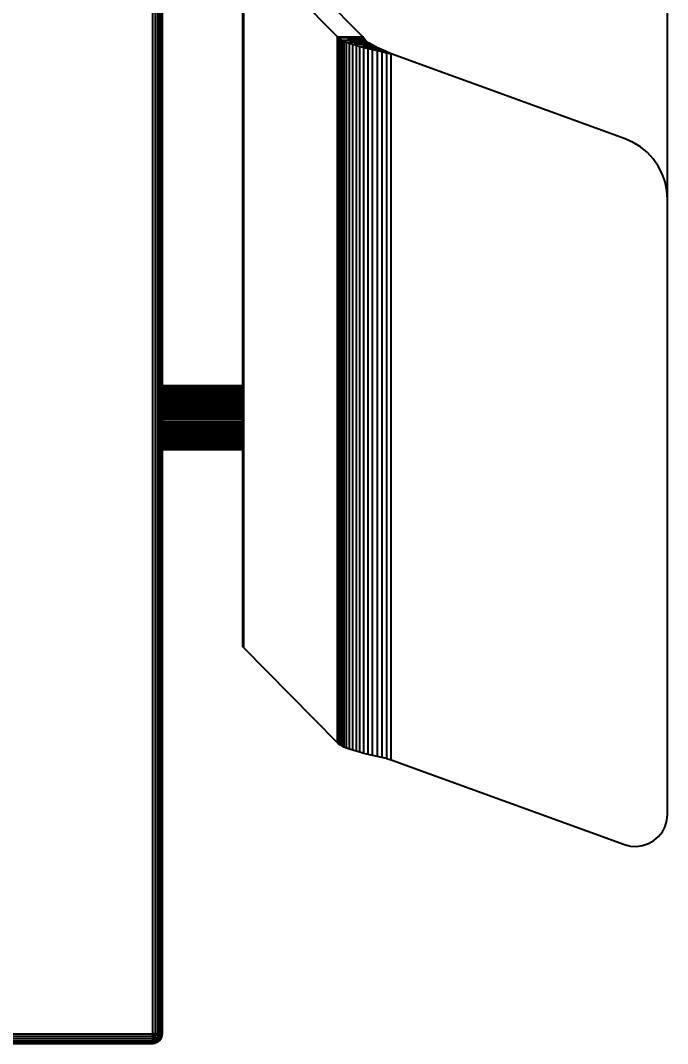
# Model space of a CAD drawing. Header units: millimetres. Extents: x 1918 to 7324, y -1954 to 2054.
# Drawn here: x 4032.5 to 4239.1, y 893.9 to 1220.8 of the extents above; entities that cross this region are included whole.
import ezdxf

# ---------------------------------------------------------------- set-up
doc = ezdxf.new("R2010")
doc.units = ezdxf.units.MM
doc.layers.add('DIMS', color=7, linetype='Continuous')
doc.dimstyles.new('ISO-25', dxfattribs={"dimtxt": 2.5, "dimasz": 2.5, "dimexe": 1.25, "dimexo": 0.625, "dimtad": 1, "dimtxsty": 'Standard', "dimcen": 2.5, "dimadec": 0, "dimazin": 0, "dimtfac": 1, "dimtmove": 0, "dimatfit": 3, "dimfxl": 1, "dimarcsym": 0})

# ---------------------------------------------------------------- blocks, each defined once
blk = doc.blocks.new('*D8')
at = {"layer": 'Defpoints', "color": 0, "transparency": 16777216}
for p in [(4239.12, 1611.9), (3516.41, 1163.74), (4239.12, 1163.74)]:
    blk.add_point(p, dxfattribs=at)
at = {"layer": 'DIMS', "color": 0, "lineweight": -2, "transparency": 16777216}
for p, q in [((3516.41, 1164.24), (3516.41, 1612.4)), ((4239.12, 1164.24), (4239.12, 1612.4)), ((3556.41, 1611.9), (3810.12, 1611.9)), ((4199.12, 1611.9), (3923.46, 1611.9))]:
    blk.add_line(p, q, dxfattribs=at)
at = {"layer": 'DIMS', "color": 0, "transparency": 16777216}
for points in [[(3556.41, 1618.56), (3556.41, 1605.23), (3516.41, 1611.9)], [(4199.12, 1618.56), (4199.12, 1605.23), (4239.12, 1611.9)]]:
    blk.add_solid(points, dxfattribs=at)
at = {"layer": 'DIMS', "color": 0, "transparency": 16777216, "insert": (3866.79, 1611.9), "char_height": 55, "attachment_point": 5}
blk.add_mtext('81', dxfattribs=at)

msp = doc.modelspace()

# ---------------------------------------------------------------- linework, layer by layer
for p, q in [((4074.69, 896.93), (4074.69, 1290.78)), ((4075.49, 1290.78), (4075.49, 896.93)), ((4076.23, 1290.78), (4076.23, 896.93)), ((4076.87, 896.93), (4076.87, 1290.78)), ((4077.35, 1290.78), (4077.35, 896.93)), ((4077.66, 896.93), (4077.66, 1290.78)), ((4103.67, 1246.12), (4133.72, 1215.61)), ((4103.47, 1100.01), (4103.47, 1236.38)), ((4103.67, 1236.38), (4103.67, 1100.01)), ((4141.8, 1215.61), (4124.27, 1233.41)), ((4077.77, 1104.09), (4077.77, 1232.32)), ((4103.41, 1232.32), (4103.41, 1104.09)), ((4133.72, 1215.61), (4141.8, 1215.61)), ((4133.72, 1215.61), (4134.05, 1215.27)), ((4133.72, 998.18), (4133.72, 1215.61)), ((4134.05, 1215.27), (4141.8, 1215.61)), ((4134.05, 1215.27), (4134.5, 1214.94)), ((4142.21, 1214.94), (4134.05, 1215.27)), ((4134.05, 1215.27), (4134.05, 997.84)), ((4134.5, 1214.94), (4135.09, 1214.6)), ((4134.5, 1214.94), (4134.5, 989.3)), ((4135.09, 1214.6), (4142.21, 1214.94)), ((4142.89, 1214.26), (4135.09, 1214.6)), ((4135.09, 1214.6), (4135.79, 1214.26)), ((4135.09, 1214.6), (4135.09, 988.96)), ((4135.79, 1214.26), (4136.61, 1213.92)), ((4135.79, 1214.26), (4135.79, 988.62)), ((4136.61, 1213.92), (4142.89, 1214.26)), ((4143.82, 1213.59), (4136.61, 1213.92)), ((4136.61, 1213.92), (4137.53, 1213.59)), ((4136.61, 988.28), (4136.61, 1213.92)), ((4137.53, 1213.59), (4138.56, 1213.25)), ((4137.53, 987.95), (4137.53, 1213.59)), ((4138.56, 1213.25), (4143.82, 1213.59)), ((4144.95, 1212.91), (4138.56, 1213.25)), ((4138.56, 1213.25), (4139.68, 1212.91)), ((4138.56, 987.61), (4138.56, 1213.25)), ((4142.21, 1214.94), (4141.8, 1215.61)), ((4142.89, 1214.26), (4142.21, 1214.94)), ((4143.82, 1213.59), (4142.89, 1214.26)), ((4144.95, 1212.91), (4143.82, 1213.59)), ((4139.68, 1212.91), (4140.89, 1212.57)), ((4139.68, 1212.91), (4139.68, 987.27)), ((4140.89, 1212.57), (4144.95, 1212.91)), ((4146.27, 1212.24), (4140.89, 1212.57)), ((4140.89, 1212.57), (4142.17, 1212.24)), ((4140.89, 986.93), (4140.89, 1212.57)), ((4142.17, 1212.24), (4143.52, 1211.9)), ((4142.17, 986.6), (4142.17, 1212.24)), ((4143.52, 1211.9), (4146.27, 1212.24)), ((4147.73, 1211.56), (4143.52, 1211.9)), ((4143.52, 1211.9), (4144.92, 1211.56)), ((4143.52, 986.26), (4143.52, 1211.9)), ((4144.92, 1211.56), (4146.38, 1211.23)), ((4144.92, 985.92), (4144.92, 1211.56)), ((4146.27, 1212.24), (4144.95, 1212.91)), ((4147.73, 1211.56), (4146.27, 1212.24)), ((4146.38, 1211.23), (4146.37, 985.58)), ((4146.38, 1211.23), (4147.73, 1211.56)), ((4149.29, 1210.89), (4146.38, 1211.23)), ((4146.38, 1211.23), (4147.86, 1210.89)), ((4149.29, 1210.89), (4147.73, 1211.56)), ((4147.86, 1210.89), (4149.37, 1210.55)), ((4147.86, 1210.89), (4147.86, 985.25)), ((4149.37, 1210.55), (4149.29, 1210.89)), ((4150.89, 1210.21), (4149.29, 1210.89)), ((4149.37, 1210.55), (4150.89, 1210.21)), ((4149.37, 1210.55), (4149.37, 984.91)), ((4150.89, 984.57), (4150.89, 1210.21)), ((4225.62, 1183.01), (4150.89, 1210.21)), ((4228.17, 1181.88), (4225.62, 1183.01)), ((4230.54, 1180.42), (4228.17, 1181.88)), ((4232.69, 1178.66), (4230.54, 1180.42)), ((4234.58, 1176.61), (4232.69, 1178.66)), ((4236.17, 1174.33), (4234.58, 1176.61)), ((4237.44, 1171.86), (4236.17, 1174.33)), ((4238.37, 1169.24), (4237.44, 1171.86)), ((4238.93, 1166.51), (4238.37, 1169.24)), ((4239.12, 1163.74), (4238.93, 1166.51)), ((4239.12, 967.11), (4239.12, 1163.74)), ((4077.77, 1104.04), (4077.77, 1104.09)), ((4077.77, 1104.09), (4103.41, 1104.09)), ((4077.77, 1103.95), (4077.77, 1104.04)), ((4103.41, 1104.04), (4077.77, 1104.04)), ((4077.77, 1103.95), (4103.41, 1103.95)), ((4077.77, 1103.9), (4077.77, 1103.95)), ((4077.77, 1103.9), (4103.41, 1103.9)), ((4077.77, 1103.84), (4077.77, 1103.9)), ((4103.41, 1103.84), (4077.77, 1103.84)), ((4077.77, 1103.77), (4077.77, 1103.84)), ((4103.41, 1103.77), (4077.77, 1103.77)), ((4077.77, 1103.7), (4077.77, 1103.77)), ((4077.77, 1103.7), (4103.41, 1103.7)), ((4077.77, 1103.62), (4077.77, 1103.7)), ((4077.77, 1103.62), (4103.41, 1103.62)), ((4077.77, 1103.53), (4077.77, 1103.62)), ((4077.77, 1103.33), (4077.77, 1103.53)), ((4103.41, 1103.53), (4077.77, 1103.53)), ((4077.77, 1103.33), (4103.41, 1103.33)), ((4077.77, 1103.22), (4077.77, 1103.33)), ((4077.77, 1103.22), (4103.41, 1103.22)), ((4077.77, 1103.11), (4077.77, 1103.22)), ((4103.41, 1103.11), (4077.77, 1103.11)), ((4077.77, 1103.08), (4077.77, 1103.11)), ((4103.41, 1103.08), (4077.77, 1103.08)), ((4077.77, 1103.01), (4077.77, 1103.08)), ((4103.41, 1103.01), (4077.77, 1103.01)), ((4077.77, 1102.98), (4077.77, 1103.01)), ((4103.41, 1102.98), (4077.77, 1102.98)), ((4077.77, 1102.85), (4077.77, 1102.98)), ((4077.77, 1102.57), (4077.77, 1102.85)), ((4077.77, 1102.85), (4103.41, 1102.85)), ((4103.41, 1102.57), (4077.77, 1102.57)), ((4077.77, 1102.54), (4077.77, 1102.57)), ((4077.77, 1102.54), (4103.41, 1102.54)), ((4077.77, 1102.45), (4077.77, 1102.54)), ((4103.41, 1102.45), (4077.77, 1102.45)), ((4077.77, 1102.42), (4077.77, 1102.45)), ((4103.41, 1102.42), (4077.77, 1102.42)), ((4077.77, 1102.27), (4077.77, 1102.42)), ((4077.77, 1101.94), (4077.77, 1102.27)), ((4077.77, 1102.27), (4103.41, 1102.27)), ((4103.41, 1104.09), (4103.41, 1104.04)), ((4103.41, 1104.04), (4103.41, 1103.95)), ((4103.41, 1103.95), (4103.41, 1103.9)), ((4103.41, 1103.9), (4103.41, 1103.84)), ((4103.41, 1103.84), (4103.41, 1103.77)), ((4103.41, 1103.77), (4103.41, 1103.7)), ((4103.41, 1103.7), (4103.41, 1103.62)), ((4103.41, 1103.62), (4103.41, 1103.53)), ((4103.41, 1103.53), (4103.41, 1103.33)), ((4103.41, 1103.33), (4103.41, 1103.22)), ((4103.41, 1103.22), (4103.41, 1103.11)), ((4103.41, 1103.11), (4103.41, 1103.08)), ((4103.41, 1103.08), (4103.41, 1103.01)), ((4103.41, 1103.01), (4103.41, 1102.98)), ((4103.41, 1102.98), (4103.41, 1102.85)), ((4103.41, 1102.85), (4103.41, 1102.57)), ((4103.41, 1102.57), (4103.41, 1102.54)), ((4103.41, 1102.54), (4103.41, 1102.45)), ((4103.41, 1102.45), (4103.41, 1102.42)), ((4103.41, 1102.42), (4103.41, 1102.27)), ((4103.41, 1102.27), (4103.41, 1101.94)), ((4103.41, 1101.94), (4077.77, 1101.94)), ((4077.77, 1101.9), (4077.77, 1101.94)), ((4077.77, 1101.9), (4103.41, 1101.9)), ((4077.77, 1101.8), (4077.77, 1101.9)), ((4103.41, 1101.8), (4077.77, 1101.8)), ((4077.77, 1101.76), (4077.77, 1101.8)), ((4103.41, 1101.76), (4077.77, 1101.76)), ((4077.77, 1101.58), (4077.77, 1101.76)), ((4077.77, 1101.21), (4077.77, 1101.58)), ((4103.41, 1101.58), (4077.77, 1101.58)), ((4077.77, 1100.81), (4077.77, 1101.21)), ((4077.77, 1101.21), (4103.41, 1101.21)), ((4077.77, 1100.77), (4077.77, 1100.81)), ((4103.41, 1100.81), (4077.77, 1100.81)), ((4077.77, 1100.77), (4103.41, 1100.77)), ((4077.77, 1100.68), (4077.77, 1100.77)), ((4077.77, 1100.68), (4103.41, 1100.68)), ((4077.77, 1100.62), (4077.77, 1100.68)), ((4077.77, 1100.65), (4077.77, 1100.68)), ((4077.77, 1100.65), (4103.41, 1100.65)), ((4077.77, 1100.62), (4077.77, 1100.65)), ((4077.77, 1100.62), (4103.41, 1100.62)), ((4077.77, 1100.52), (4077.77, 1100.62)), ((4077.77, 1100.52), (4103.41, 1100.52)), ((4077.77, 1100.45), (4077.77, 1100.52)), ((4077.77, 1100.49), (4077.77, 1100.52)), ((4103.41, 1100.49), (4077.77, 1100.49)), ((4077.77, 1100.45), (4077.77, 1100.49)), ((4103.41, 1100.45), (4077.77, 1100.45)), ((4077.77, 1100.39), (4077.77, 1100.45)), ((4077.77, 1099.95), (4077.77, 1100.39)), ((4077.77, 1100.39), (4103.41, 1100.39)), ((4077.77, 1099.5), (4077.77, 1099.95)), ((4103.41, 1099.95), (4077.77, 1099.95)), ((4077.77, 1099.03), (4077.77, 1099.5)), ((4077.77, 1099.5), (4103.41, 1099.5)), ((4103.41, 1099.03), (4077.77, 1099.03)), ((4077.77, 1099), (4077.77, 1099.03)), ((4077.77, 1099), (4103.41, 1099)), ((4077.77, 1098.93), (4077.77, 1099)), ((4103.41, 1098.93), (4077.77, 1098.93)), ((4077.77, 1098.86), (4077.77, 1098.93)), ((4103.41, 1098.86), (4077.77, 1098.86)), ((4077.77, 1098.83), (4077.77, 1098.86)), ((4077.77, 1098.83), (4103.41, 1098.83)), ((4077.77, 1098.78), (4077.77, 1098.83)), ((4103.41, 1098.78), (4077.77, 1098.78)), ((4077.77, 1098.66), (4077.77, 1098.78)), ((4103.41, 1101.94), (4103.41, 1101.9)), ((4103.41, 1101.9), (4103.41, 1101.8)), ((4103.41, 1101.8), (4103.41, 1101.76)), ((4103.41, 1101.76), (4103.41, 1101.58)), ((4103.41, 1101.58), (4103.41, 1101.21)), ((4103.41, 1101.21), (4103.41, 1100.81)), ((4103.41, 1100.81), (4103.41, 1100.77)), ((4103.41, 1100.77), (4103.41, 1100.68)), ((4103.41, 1100.68), (4103.41, 1100.65)), ((4103.41, 1100.65), (4103.41, 1100.62)), ((4103.41, 1100.62), (4103.41, 1100.52)), ((4103.41, 1100.52), (4103.41, 1100.49)), ((4103.41, 1100.49), (4103.41, 1100.45)), ((4103.41, 1100.45), (4103.41, 1100.39)), ((4103.41, 1100.39), (4103.41, 1099.95)), ((4103.41, 1099.95), (4103.41, 1099.5)), ((4103.41, 1099.5), (4103.41, 1099.03)), ((4103.41, 1099.03), (4103.41, 1099)), ((4103.41, 1099), (4103.41, 1098.93)), ((4103.41, 1098.93), (4103.41, 1098.86)), ((4103.41, 1098.86), (4103.41, 1098.83)), ((4103.41, 1098.83), (4103.41, 1098.78)), ((4103.41, 1098.78), (4103.41, 1098.66)), ((4103.67, 1100.01), (4103.47, 1100.01)), ((4103.47, 1099.8), (4103.47, 1100.01)), ((4103.67, 1099.8), (4103.47, 1099.8)), ((4103.47, 1099.19), (4103.47, 1099.8)), ((4103.47, 1099.19), (4103.67, 1099.19)), ((4103.47, 1098.21), (4103.47, 1099.19)), ((4103.67, 1100.01), (4103.67, 1099.8)), ((4103.67, 1099.8), (4103.67, 1099.19)), ((4103.67, 1099.19), (4103.67, 1098.21)), ((4103.41, 1098.66), (4077.77, 1098.66)), ((4077.77, 1098.58), (4077.77, 1098.66)), ((4077.77, 1098.54), (4077.77, 1098.58)), ((4077.77, 1098.58), (4103.41, 1098.58)), ((4077.77, 1098.04), (4077.77, 1098.54)), ((4077.77, 1098.54), (4103.41, 1098.54)), ((4077.77, 1097.52), (4077.77, 1098.04)), ((4103.41, 1098.04), (4077.77, 1098.04)), ((4077.77, 1097), (4077.77, 1097.52)), ((4077.77, 1097.52), (4103.41, 1097.52)), ((4077.77, 1096.47), (4077.77, 1097)), ((4103.41, 1097), (4077.77, 1097)), ((4077.77, 1095.93), (4077.77, 1096.47)), ((4077.77, 1096.47), (4103.41, 1096.47)), ((4103.41, 1095.93), (4077.77, 1095.93)), ((4077.77, 1095.87), (4077.77, 1095.93)), ((4077.77, 1095.87), (4103.41, 1095.87)), ((4077.77, 1095.81), (4077.77, 1095.87)), ((4077.77, 1095.81), (4103.41, 1095.81)), ((4077.77, 1095.71), (4077.77, 1095.81)), ((4103.41, 1095.71), (4077.77, 1095.71)), ((4077.77, 1095.65), (4077.77, 1095.71)), ((4103.41, 1095.65), (4077.77, 1095.65)), ((4077.77, 1095.62), (4077.77, 1095.65)), ((4077.77, 1095.38), (4077.77, 1095.62)), ((4077.77, 1095.62), (4103.41, 1095.62)), ((4103.41, 1098.66), (4103.41, 1098.58)), ((4103.41, 1098.58), (4103.41, 1098.54)), ((4103.41, 1098.54), (4103.41, 1098.04)), ((4103.41, 1098.04), (4103.41, 1097.52)), ((4103.41, 1097.52), (4103.41, 1097)), ((4103.41, 1097), (4103.41, 1096.47)), ((4103.41, 1096.47), (4103.41, 1095.93)), ((4103.41, 1095.93), (4103.41, 1095.87)), ((4103.41, 1095.87), (4103.41, 1095.81)), ((4103.41, 1095.81), (4103.41, 1095.71)), ((4103.41, 1095.71), (4103.41, 1095.65)), ((4103.41, 1095.65), (4103.41, 1095.62)), ((4103.41, 1095.38), (4103.41, 1095.62)), ((4103.67, 1098.21), (4103.47, 1098.21)), ((4103.47, 1096.93), (4103.47, 1098.21)), ((4103.67, 1096.93), (4103.47, 1096.93)), ((4103.47, 1095.45), (4103.47, 1096.93)), ((4103.47, 1095.45), (4103.67, 1095.45)), ((4103.47, 1093.86), (4103.47, 1095.45)), ((4103.67, 1098.21), (4103.67, 1096.93)), ((4103.67, 1096.93), (4103.67, 1095.45)), ((4103.67, 1095.45), (4103.67, 1093.86)), ((4077.77, 1094.83), (4077.77, 1095.38)), ((4077.77, 1095.38), (4103.41, 1095.38)), ((4077.77, 1094.27), (4077.77, 1094.83)), ((4103.41, 1094.83), (4077.77, 1094.83)), ((4077.77, 1093.72), (4077.77, 1094.27)), ((4077.77, 1094.27), (4103.41, 1094.27)), ((4103.41, 1093.72), (4077.77, 1093.72)), ((4077.77, 1093.72), (4077.77, 1093.16)), ((4103.41, 1093.16), (4077.77, 1093.16)), ((4077.77, 1093.16), (4077.77, 1092.61)), ((4077.77, 1092.61), (4103.41, 1092.61)), ((4077.77, 1092.61), (4077.77, 1092.06)), ((4103.41, 1095.38), (4103.41, 1094.83)), ((4103.41, 1094.83), (4103.41, 1094.27)), ((4103.41, 1094.27), (4103.41, 1093.72)), ((4103.41, 1093.16), (4103.41, 1093.72)), ((4103.41, 1092.61), (4103.41, 1093.16)), ((4103.41, 1092.06), (4103.41, 1092.61)), ((4103.67, 1093.86), (4103.47, 1093.86)), ((4103.47, 1092.26), (4103.47, 1093.86)), ((4103.47, 1092.26), (4103.67, 1092.26)), ((4103.47, 1090.78), (4103.47, 1092.26)), ((4103.67, 1093.86), (4103.67, 1092.26)), ((4103.67, 1092.26), (4103.67, 1090.78)), ((4103.41, 1092.06), (4077.77, 1092.06)), ((4077.77, 1092.06), (4077.77, 1091.52)), ((4077.77, 1091.52), (4103.41, 1091.52)), ((4077.77, 1091.52), (4077.77, 1090.98)), ((4103.41, 1090.98), (4077.77, 1090.98)), ((4077.77, 1090.98), (4077.77, 1090.45)), ((4077.77, 1090.45), (4103.41, 1090.45)), ((4077.77, 1090.45), (4077.77, 1089.93)), ((4103.41, 1089.93), (4077.77, 1089.93)), ((4077.77, 1089.93), (4077.77, 1089.43)), ((4077.77, 1089.43), (4103.41, 1089.43)), ((4077.77, 1089.43), (4077.77, 1088.93)), ((4103.41, 1088.93), (4077.77, 1088.93)), ((4077.77, 1088.93), (4077.77, 1088.45)), ((4103.41, 1091.52), (4103.41, 1092.06)), ((4103.41, 1090.98), (4103.41, 1091.52)), ((4103.41, 1090.45), (4103.41, 1090.98)), ((4103.41, 1089.93), (4103.41, 1090.45)), ((4103.41, 1089.43), (4103.41, 1089.93)), ((4103.41, 1088.93), (4103.41, 1089.43)), ((4103.41, 1088.45), (4103.41, 1088.93)), ((4103.67, 1090.78), (4103.47, 1090.78)), ((4103.47, 1089.5), (4103.47, 1090.78)), ((4103.47, 1089.5), (4103.67, 1089.5)), ((4103.47, 1088.53), (4103.47, 1089.5)), ((4103.67, 1090.78), (4103.67, 1089.5)), ((4103.67, 1089.5), (4103.67, 1088.53)), ((4077.77, 1088.45), (4103.41, 1088.45)), ((4077.77, 1088.45), (4077.77, 1087.99)), ((4103.41, 1087.99), (4077.77, 1087.99)), ((4077.77, 1087.99), (4077.77, 1087.54)), ((4103.41, 1087.54), (4077.77, 1087.54)), ((4077.77, 1087.54), (4077.77, 1087.11)), ((4077.77, 1087.11), (4103.41, 1087.11)), ((4077.77, 1087.11), (4077.77, 1086.7)), ((4103.41, 1086.7), (4077.77, 1086.7)), ((4077.77, 1086.7), (4077.77, 1086.32)), ((4077.77, 1086.32), (4103.41, 1086.32)), ((4077.77, 1086.32), (4077.77, 1085.95)), ((4103.41, 1085.95), (4077.77, 1085.95)), ((4077.77, 1085.95), (4077.77, 1085.61)), ((4103.41, 1087.99), (4103.41, 1088.45)), ((4103.41, 1087.54), (4103.41, 1087.99)), ((4103.41, 1087.11), (4103.41, 1087.54)), ((4103.41, 1086.7), (4103.41, 1087.11)), ((4103.41, 1086.32), (4103.41, 1086.7)), ((4103.41, 1085.95), (4103.41, 1086.32)), ((4103.41, 1085.61), (4103.41, 1085.95)), ((4103.67, 1088.53), (4103.47, 1088.53)), ((4103.47, 1087.91), (4103.47, 1088.53)), ((4103.47, 1087.91), (4103.67, 1087.91)), ((4103.47, 1087.7), (4103.47, 1087.91)), ((4103.47, 1087.7), (4103.67, 1087.7)), ((4103.47, 1065.62), (4103.47, 1087.7)), ((4103.67, 1088.53), (4103.67, 1087.91)), ((4103.67, 1087.91), (4103.67, 1087.7)), ((4103.67, 1087.7), (4103.67, 1065.62)), ((4077.77, 1085.61), (4103.41, 1085.61)), ((4077.77, 1085.61), (4077.77, 1085.29)), ((4103.41, 1085.29), (4077.77, 1085.29)), ((4077.77, 1085.29), (4077.77, 1085)), ((4077.77, 1085), (4103.41, 1085)), ((4077.77, 1085), (4077.77, 1084.73)), ((4103.41, 1084.73), (4077.77, 1084.73)), ((4077.77, 1084.73), (4077.77, 1084.49)), ((4077.77, 1084.38), (4077.77, 1084.49)), ((4077.77, 1084.49), (4103.41, 1084.49)), ((4077.77, 1084.28), (4077.77, 1084.38)), ((4077.77, 1084.38), (4103.41, 1084.38)), ((4103.41, 1084.28), (4077.77, 1084.28)), ((4077.77, 1084.28), (4077.77, 1084.09)), ((4077.77, 1084.09), (4103.41, 1084.09)), ((4077.77, 1084.09), (4077.77, 1083.94)), ((4103.41, 1083.94), (4077.77, 1083.94)), ((4077.77, 1083.94), (4077.77, 1083.81)), ((4077.77, 1083.81), (4103.41, 1083.81)), ((4077.77, 1083.81), (4077.77, 1083.71)), ((4103.41, 1083.71), (4077.77, 1083.71)), ((4077.77, 1083.71), (4077.77, 1083.65)), ((4103.41, 1083.65), (4077.77, 1083.65)), ((4077.77, 1083.65), (4077.77, 1083.6)), ((4103.41, 1083.6), (4077.77, 1083.6)), ((4077.77, 896.93), (4077.77, 1083.6)), ((4103.41, 1085.29), (4103.41, 1085.61)), ((4103.41, 1085), (4103.41, 1085.29)), ((4103.41, 1084.73), (4103.41, 1085)), ((4103.41, 1084.49), (4103.41, 1084.73)), ((4103.41, 1084.49), (4103.41, 1084.38)), ((4103.41, 1084.38), (4103.41, 1084.28)), ((4103.41, 1084.09), (4103.41, 1084.28)), ((4103.41, 1083.94), (4103.41, 1084.09)), ((4103.41, 1083.81), (4103.41, 1083.94)), ((4103.41, 1083.71), (4103.41, 1083.81)), ((4103.41, 1083.65), (4103.41, 1083.71)), ((4103.41, 1083.6), (4103.41, 1083.65)), ((4103.41, 1083.6), (4103.41, 1020.76)), ((4103.67, 1065.62), (4103.47, 1065.62)), ((4103.47, 1064.2), (4103.47, 1065.62)), ((4103.47, 1064.2), (4103.67, 1064.2)), ((4103.47, 1062.9), (4103.47, 1064.2)), ((4103.67, 1062.9), (4103.47, 1062.9)), ((4103.47, 1061.8), (4103.47, 1062.9)), ((4103.67, 1065.62), (4103.67, 1064.2)), ((4103.67, 1064.2), (4103.67, 1062.9)), ((4103.67, 1062.9), (4103.67, 1061.8)), ((4103.67, 1061.8), (4103.47, 1061.8)), ((4103.47, 1061.01), (4103.47, 1061.8)), ((4103.67, 1061.01), (4103.47, 1061.01)), ((4103.47, 1060.57), (4103.47, 1061.01)), ((4103.47, 1060.57), (4103.67, 1060.57)), ((4103.47, 1020.76), (4103.47, 1060.57)), ((4103.67, 1061.8), (4103.67, 1061.01)), ((4103.67, 1061.01), (4103.67, 1060.57)), ((4103.67, 1060.57), (4103.67, 1020.76)), ((4103.47, 1020.62), (4103.41, 1020.76)), ((4103.67, 1020.76), (4103.47, 1020.76)), ((4103.47, 1020.62), (4103.47, 1020.76)), ((4103.67, 1020.48), (4103.47, 1020.62)), ((4103.47, 1020.62), (4103.67, 1020.62)), ((4103.67, 1020.76), (4103.67, 1020.62)), ((4103.67, 1020.62), (4103.67, 1020.48)), ((4133.72, 989.97), (4103.67, 1020.48)), ((4133.72, 998.18), (4134.05, 997.84)), ((4133.72, 989.97), (4133.72, 998.18)), ((4134.05, 997.84), (4134.05, 989.97)), ((4134.05, 989.97), (4133.72, 989.97)), ((4134.05, 989.63), (4133.72, 989.97)), ((4134.05, 989.97), (4134.05, 989.63)), ((4134.5, 989.3), (4134.05, 989.63)), ((4135.09, 988.96), (4134.5, 989.3)), ((4135.79, 988.62), (4135.09, 988.96)), ((4136.61, 988.28), (4135.79, 988.62)), ((4137.53, 987.95), (4136.61, 988.28)), ((4138.56, 987.61), (4137.53, 987.95)), ((4139.68, 987.27), (4138.56, 987.61)), ((4140.89, 986.93), (4139.68, 987.27)), ((4142.17, 986.6), (4140.89, 986.93)), ((4143.52, 986.26), (4142.17, 986.6)), ((4144.92, 985.92), (4143.52, 986.26)), ((4146.37, 985.58), (4144.92, 985.92)), ((4147.86, 985.25), (4146.37, 985.58)), ((4149.37, 984.91), (4147.86, 985.25)), ((4149.37, 984.91), (4150.89, 984.57)), ((4150.89, 984.57), (4225.36, 957.47)), ((4238.37, 963.26), (4238.93, 965.15)), ((4238.93, 965.15), (4239.12, 967.11)), ((4236.24, 959.98), (4237.47, 961.52)), ((4237.47, 961.52), (4238.37, 963.26)), ((4233.04, 957.74), (4234.75, 958.7)), ((4234.75, 958.7), (4236.24, 959.98)), ((4225.36, 957.47), (4227.26, 956.98)), ((4227.26, 956.98), (4229.22, 956.86)), ((4229.22, 956.86), (4231.17, 957.11)), ((4231.17, 957.11), (4233.04, 957.74)), ((3680.84, 896.93), (4074.69, 896.93)), ((4074.69, 896.14), (3680.84, 896.14)), ((4074.69, 896.14), (4074.69, 896.93)), ((4075.78, 896.48), (4074.69, 896.93)), ((4074.69, 896.93), (4075.52, 896.1)), ((4074.69, 896.93), (4075.14, 895.84)), ((4075.49, 896.93), (4074.69, 896.93)), ((4074.69, 895.39), (4074.69, 896.14)), ((4074.69, 896.14), (4075.14, 895.84)), ((4075.14, 895.84), (4075.52, 896.1)), ((4075.78, 896.48), (4075.49, 896.93)), ((4076.23, 896.93), (4075.49, 896.93)), ((4075.52, 896.1), (4075.78, 896.48)), ((4075.52, 896.1), (4076.23, 895.39)), ((4075.78, 896.48), (4076.23, 896.93)), ((4076.87, 896.93), (4075.78, 896.48)), ((4076.7, 896.1), (4075.78, 896.48)), ((4076.87, 896.93), (4076.23, 896.93)), ((4076.23, 895.39), (4076.7, 896.1)), ((4076.7, 896.1), (4076.87, 896.93)), ((4076.7, 896.1), (4077.35, 896.93)), ((4077.32, 895.84), (4076.7, 896.1)), ((4077.35, 896.93), (4076.87, 896.93)), ((4077.32, 895.84), (4077.66, 896.93)), ((4077.35, 896.93), (4077.32, 895.84)), ((4077.66, 896.14), (4077.32, 895.84)), ((4077.66, 896.93), (4077.35, 896.93)), ((4077.35, 895.39), (4077.66, 896.14)), ((4077.66, 896.14), (4077.77, 896.93)), ((4077.77, 896.93), (4077.66, 896.93)), ((4077.66, 896.93), (4077.66, 896.14)), ((4074.69, 895.39), (3680.84, 895.39)), ((3680.84, 894.76), (4074.69, 894.76)), ((4074.69, 894.27), (3680.84, 894.27)), ((3680.84, 893.96), (4074.69, 893.96)), ((3680.84, 893.86), (4074.69, 893.86)), ((4075.14, 895.84), (4074.69, 895.39)), ((4074.69, 894.76), (4074.69, 895.39)), ((4074.69, 895.39), (4075.52, 894.92)), ((4074.69, 894.76), (4075.52, 894.92)), ((4074.69, 894.27), (4075.52, 894.92)), ((4074.69, 894.27), (4074.69, 894.76)), ((4075.78, 894.31), (4074.69, 893.96)), ((4075.78, 894.31), (4074.69, 894.27)), ((4074.69, 893.96), (4074.69, 894.27)), ((4074.69, 893.86), (4075.49, 893.96)), ((4074.98, 893.96), (4074.69, 893.88)), ((4074.69, 893.88), (4075.49, 893.96)), ((4074.69, 893.88), (4074.69, 893.96)), ((4074.69, 893.96), (4074.98, 893.96)), ((4074.69, 893.86), (4074.69, 893.88)), ((4074.98, 893.96), (4075.49, 893.96)), ((4075.14, 895.84), (4075.52, 894.92)), ((4075.78, 894.31), (4075.49, 893.96)), ((4076.23, 894.27), (4075.49, 893.96)), ((4075.52, 894.92), (4076.23, 895.39)), ((4075.52, 894.92), (4075.78, 894.31)), ((4075.78, 894.31), (4076.7, 894.92)), ((4075.78, 894.31), (4076.23, 894.27)), ((4076.23, 895.39), (4076.7, 894.92)), ((4076.7, 894.92), (4076.23, 894.27)), ((4076.23, 894.27), (4076.87, 894.76)), ((4076.7, 894.92), (4077.32, 895.84)), ((4076.7, 894.92), (4076.87, 894.76)), ((4076.87, 894.76), (4077.32, 895.84)), ((4077.35, 895.39), (4076.87, 894.76)), ((4077.35, 895.39), (4077.32, 895.84))]:
    msp.add_line(p, q)

# ---------------------------------------------------------------- dimensions: what is measured, and where the dimension line sits
at = {"layer": 'DIMS'}
dim = msp.add_linear_dim(base=(4239.12, 1611.9), p1=(3516.41, 1163.74), p2=(4239.12, 1163.74), text='81', dimstyle='ISO-25', override={"dimtxt": 55, "dimasz": 40, "dimexe": 0.5, "dimexo": 0.5, "dimgap": 20, "dimtad": 0, "dimtih": 1, "dimtoh": 1, "dimdec": 0, "dimzin": 0, "dimadec": 2, "dimtfac": 2, "dimtdec": 1, "dimtzin": 0}, dxfattribs=at)
dim.commit()
dim.dimension.update_dxf_attribs({"geometry": '*D8', "text_midpoint": (3866.79, 1611.9), "dimtype": 160})

doc.saveas('drawing.dxf')
